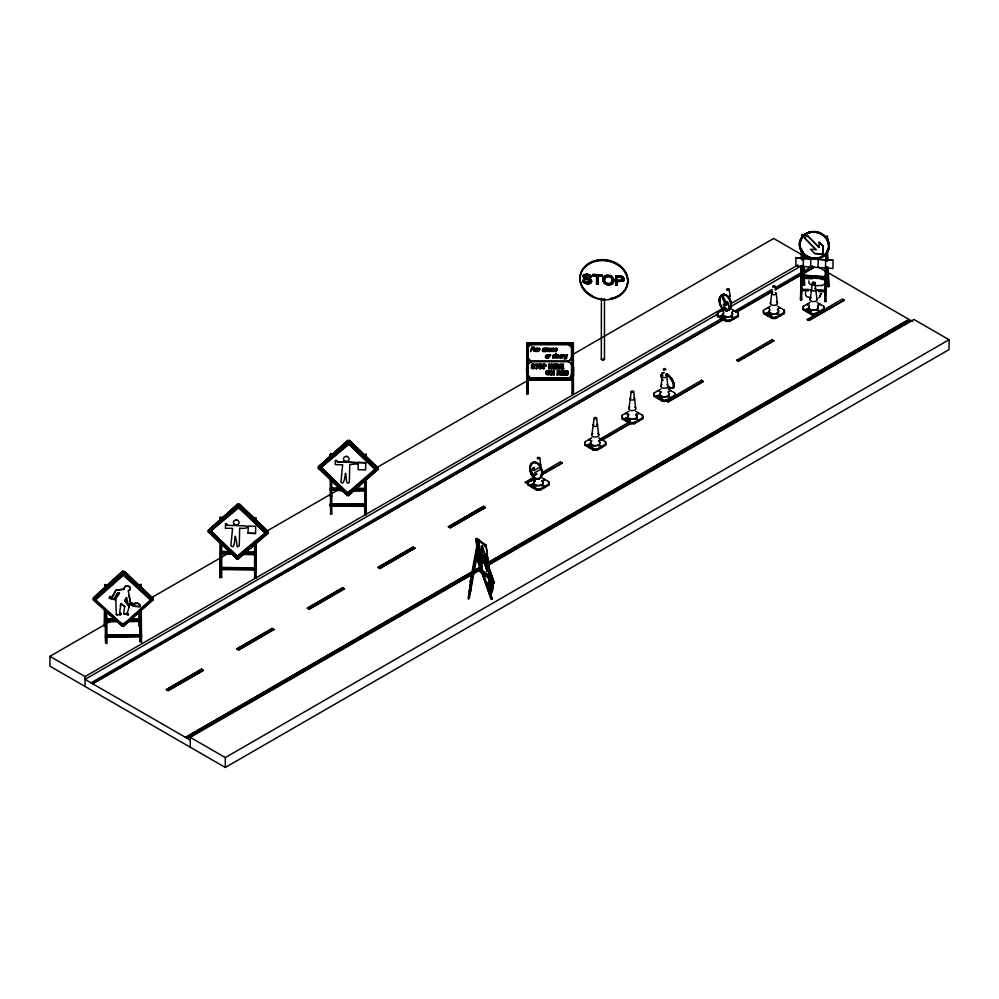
<?xml version="1.0" encoding="UTF-8"?>
<svg xmlns="http://www.w3.org/2000/svg" width="999" height="999" viewBox="0 0 999 999"><rect width="100%" height="100%" fill="white"/><g stroke="black" fill="none" stroke-linecap="round" stroke-linejoin="round"><path stroke-width="1.5" d="M256.181 569.13L256.156 569.929L220.18 569.63L220.217 567.569L256.194 567.869L221.716 567.582M256.156 569.929L256.194 567.869M330.244 506.081L330.269 505.282L366.246 505.581L366.221 506.393L330.244 506.081L330.282 504.02L364.76 504.308M366.221 506.393L366.258 504.32L330.282 504.02M140.072 588.461L140.946 584.415L140.397 588.136M140.397 585.951L140.534 588.461L140.047 586.288M492.594 581.718C487.912 555.382 488.236 604.57 489.285 573.251M492.157 583.154L491.558 580.819L492.557 585.526M491.695 591.058C491.321 592.857 493.494 583.616 492.744 582.704M110.027 596.44L112.375 597.365L110.027 596.44L109.303 598.014L115.809 599.85L116.309 614.597L120.754 614.585C122.09 612.712 117.52 612.337 120.979 613.636M535.089 350.799L534.84 349.712M534.19 349.413C532.966 354.096 538.898 349.613 536.326 348.289M539.06 368.144L538.573 365.746L539.822 364.086M544.393 349.862L543.231 350.674L544.268 349.101M543.693 351.561L544.542 351.598L545.392 348.289L544.542 348.314M547.29 355.644L546.503 357.342L546.603 355.844M546.066 358.079C543.194 354.071 549.15 362.462 547.839 354.807M546.553 371.253C544.043 377.36 553.246 374.962 548.688 370.641M255.519 521.291L255.657 519.118L255.532 520.966M104.208 626.523L104.483 609.427M104.845 587.687L104.895 584.577L106.481 585.139L105.007 586.563L106.543 586.201M104.957 616.233L105.02 609.415M105.382 587.674L105.432 584.565M138.786 626.048L139.023 612.062M140.359 620.154L140.547 609.278M140.896 587.524L140.946 584.415M140.434 621.341L140.609 610.464M539.66 367.532C537.949 364.31 542.819 364.423 541.146 367.532M547.177 373.938L547.764 371.416M104.67 621.84L104.695 620.367M796.003 257.867L795.803 266.034L832.866 268.469L833.066 260.302L795.978 257.954L833.066 260.302M803.233 266.433L803.408 258.354M825.649 259.815L825.474 267.894M534.39 367.157L533.941 366.246M551.56 350.986L551.535 350.199M552.297 350.674L553.983 350.212L554.083 348.614M555.307 350.337C557.617 351.398 555.307 346.915 555.581 350.874M800.499 299.925L801.785 299.513L800.499 299.925L801.235 265.971M801.36 259.79L801.598 248.988M801.835 238.187L802.022 234.603L803.171 234.678L801.897 235.09M800.624 299.438L800.699 296.341M800.798 291.72L801.36 265.472M801.523 257.754L801.697 250.037M801.96 237.687L802.022 234.603M801.648 300L802.509 265.547M802.509 259.865L802.809 251.661M808.316 290.946L802.247 290.547L802.272 289.51L808.466 289.41M824.799 301.523L826.086 301.111L824.799 301.523L825.536 267.57M825.698 259.852L825.836 253.671M824.937 301.036L825.661 267.07M825.798 260.901L825.936 254.72M825.961 301.598L826.822 267.145M826.947 260.976L827.047 250.662M827.384 240.909L827.484 236.276L826.198 236.688L827.484 236.276M801.011 276.099L826.735 278.284L826.885 276.748L801.036 275.05L826.76 277.235M826.735 278.284L826.885 276.748M342.732 490.771L330.507 489.985M339.71 488.036L330.519 487.899L330.494 489.123L341.208 489.273M482.904 563.086C485.202 558.466 482.942 565.671 482.592 561.663L481.431 545.953L482.33 546.278L485.814 556.643L485.976 553.858L487.137 554.258L486.413 557.742M483.354 562.999L481.98 554.482L482.08 545.916M248.064 533.229L248.239 526.036L255.707 526.298L255.519 533.491L248.064 533.229L255.532 533.454M358.304 462.487L358.129 469.68L365.584 469.942L365.771 462.749L358.304 462.487L365.771 462.749M549.875 373.102L549.85 372.415M490.297 582.654C490.659 581.493 490.159 575.274 490.671 577.235M490.771 576.535L491.033 578.346M532.792 367.869C534.777 367.357 531.056 366.958 531.543 364.86M549.625 348.464C548.851 351.273 549.425 353.584 550.936 350.012M556.393 355.794L556.243 357.804L557.792 357.892M818.993 247.327L807.392 235.564L818.968 247.44L819.155 242.22L823.251 246.366L822.976 254.146L814.547 253.509L810.476 249.25L816.096 249.675L804.495 237.899L816.071 249.775M822.976 254.146L823.251 246.366M805.544 292.232L805.569 294.992L806.805 296.715L811.3 297.69M526.898 345.08L527.035 344.393M548.751 373.988C548.114 375.524 550.062 370.279 547.514 371.541M567.332 372.028L567.482 373.151M528.221 347.664L528.209 347.927A3.472 3.259 0 0 1 531.68 344.605L568.081 344.605L571.266 346.628M572.677 378.309L572.864 377.56M542.045 367.682L542.07 365.147M557.18 375.162L557.954 375.187L557.954 373.376L560.314 375.187C558.678 373.726 561.813 369.28 557.18 370.629L557.18 375.187M558.99 365.622L557.629 364.922L557.629 366.034L558.941 365.159M208.242 531.918L208.267 531.218L237.088 558.903L208.242 531.918L209.977 529.795M208.279 530.444L237.849 503.883L208.279 530.444L238.212 504.57L239.473 505.744L209.94 531.618L208.666 530.444L238.212 504.57M257.492 524.612L237.799 505.369M236.688 559.228L236.726 558.541M239.086 504.945L267.557 532.255L239.086 504.945L239.51 503.933L267.982 531.243L267.557 532.255M237.088 558.903L238.436 557.117M237.999 558.928L267.994 532.754L267.957 533.441L237.999 558.928L267.595 532.754L266.346 531.243M238.374 559.278L236.751 557.067L238.012 558.591M260.789 527.772L266.271 532.679M267.595 532.754L267.957 533.441M318.306 468.369L318.331 467.682L347.153 495.354L318.306 468.369L320.042 466.246M348.276 441.021L318.344 466.895L347.914 440.334L349.538 442.195L320.005 468.069L318.731 466.908L348.276 441.021L349.538 442.195M377.634 468.369L376.323 469.468L347.864 441.82L349.575 440.384L378.047 467.694L377.622 468.706L349.163 441.058L377.622 468.706M318.344 466.895L347.914 440.334M346.765 495.691L346.79 495.005M348.064 495.379L378.059 469.205L348.439 495.729L346.815 493.518M347.153 495.354L348.501 493.568M349.151 441.396L349.575 440.384M348.439 495.729L348.464 495.042M376.411 467.694L378.022 469.892M539.485 348.326L539.735 349.425L539.36 348.264M548.289 349.113L547.976 348.301M554.52 350.661L555.107 348.913M557.055 350.374C558.828 347.277 553.933 348.888 555.494 348.514M564.56 357.53L565.034 355.344L566.645 354.945M220.13 521.54L220.13 516.883L221.691 517.47L221.691 518.543L220.667 518.543L221.104 519.205L220.13 518.868M255.544 519.118L255.157 519.767L255.657 519.118L254.62 519.118L254.62 518.194L255.657 518.194M330.731 453.933L331.755 453.933L331.755 454.995L330.731 454.995L331.168 455.669M330.194 455.332L330.844 454.995M486.201 546.416L489.885 575.224C491.558 579.42 482.155 572.927 482.155 569.967L478.521 540.084L486.276 546.003M488.661 575.911L488.461 576.673L481.218 571.753L480.756 570.392L480.444 572.24L488.336 578.159L489.535 577.946L480.981 571.715L480.806 570.342L482.18 570.142M220.18 569.63L220.192 568.818L256.194 569.293M559.265 371.703L557.954 371.466L557.954 372.54L558.853 372.515M112.375 597.365L115.909 590.109L124.201 589.035M140.297 606.63L133.916 606.156C118.956 599.462 127.248 602.534 133.928 606.418L140.297 606.63L140.335 605.419L137.8 603.109L134.94 603.321L134.028 604.358L130.557 602.809L128.334 590.933L129.957 589.51L128.334 590.933M490.646 582.579L489.947 581.393L490.334 585.027L489.997 580.906M490.709 581.231L491.008 581.868L490.646 577.946L490.659 581.942L490.521 579.37L490.996 581.43L490.197 579.782L490.059 581.83L490.359 580.831M561.351 357.929L561.8 356.193M557.879 357.867L557.954 357.018L556.768 356.818L558.541 356.755L558.104 354.707L558.616 356.456M557.629 366.908L559.053 368.681C559.977 369.955 559.29 363.062 559.79 365.209M567.494 372.952L567.032 374.076M565.209 356.581C566.845 358.229 565.809 353.509 565.272 356.968M492.844 583.591L491.958 580.044L492.769 584.403L490.846 584.79L490.709 586.238L492.295 589.298L490.709 586.238M488.798 582.292L489.71 572.964M491.72 584.677L492.744 582.792M533.341 365.946L532.342 365.322M613.648 281.206L613.686 279.57M554.183 349.375L552.947 348.264L551.535 350.224M604.407 280.145L605.594 276.948L609.402 276.373A3.596 2.922 9.1 0 1 611.725 278.159C613.898 281.78 609.452 285.726 606.093 283.304A3.846 3.134 9.1 0 1 604.682 281.668L604.457 279.882M210.527 530.419L210.427 531.443L210.901 529.932L238.149 507.117M210.589 531.805L236.376 556.48L238.574 556.693M211.338 530.644L211.451 531.618L211.476 530.494L238.773 507.779L265.122 532.879L239.36 508.079M225.449 528.184L225.499 523.863M225.524 528.271L232.58 528.346L230.881 545.566C236.988 552.747 233.142 520.367 237.25 546.653M225.737 523.801L226.948 524.138M237.5 546.803L239.248 545.891L239.685 528.096C240.647 528.783 250.349 528.546 246.591 525.973L227.173 525.287M238.786 507.092L265.759 532.242M237.25 556.081L265.122 532.917M265.072 532.629L264.997 533.354M265.821 533.516L265.971 532.942M265.846 532.43L265.959 533.004M265.896 533.391L265.921 532.554M320.492 467.894L320.966 466.396L348.426 443.519M320.454 467.632L347.615 493.419L375.512 470.442L375.911 468.881M320.966 466.458L320.442 467.495M348.726 444.243L321.541 467.008L348.838 444.23L375.162 469.567M357.555 463.823L349.75 464.585L349.313 482.38C345.167 486.65 346.728 473.414 345.404 473.276C345.329 474.7 343.931 486.763 340.946 481.98L342.645 464.797L335.514 464.635M357.654 463.598L356.668 462.437L337.237 461.788L337.013 460.589L335.801 460.252M337.237 461.788L357.38 462.762M348.851 443.544L349.875 443.893M349.425 444.543L375.162 469.23M347.128 492.432L348.239 492.407L375.087 468.993M348.813 493.019L375.512 470.442M375.786 470.204L375.562 468.319L350.037 443.968M553.521 349.488L552.422 349.575L553.246 348.963M560.551 357.28C562.887 354.645 558.354 356.743 560.701 357.205M820.654 293.631L820.316 296.441L818.793 297.889M150.799 600.187L150.812 598.014L123.252 573.713L95.305 598.026L95.305 601.023L122.865 625.324L150.824 601.011L150.837 598.851L123.252 574.487L95.33 598.851L95.305 601.023M612.075 281.268L611.675 278.421A3.596 2.922 9.1 0 0 609.353 276.648L606.156 276.86L604.482 279.183M549 373.127L548.776 373.963M484.016 552.16L485.364 556.718L486.288 556.505L486.426 553.771M535.951 349.6L535.164 349.25L534.827 350.761M119.593 612.949L120.916 603.658L124.688 606.593L120.916 603.658M491.058 599.325L476.685 557.829L475.412 558.104L476.61 558.541M481.293 570.978L477.01 539.16L481.393 571.053L476.585 558.016L477.584 559.652L478.771 559.415L478.346 557.917L476.523 558.728M489.81 579.707L490.634 584.939L490.247 582.192M490.247 580.282L490.159 579.632M490.521 583.154L490.434 580.257M490.596 582.879L491.633 582.03L490.946 582.804M491.071 582.529L492.495 587.15L490.534 583.503M491.296 584.64L492.232 584.552L491.271 580.494M490.821 578.521L491.258 579.495L490.659 579.258M491.371 578.421L490.796 576.535M490.909 586.338L491.808 586.101L491.72 587.037L490.846 584.79M491.196 587.137L491.383 584.69L491.708 587.025M490.209 583.016C489.897 584.365 492.569 583.266 490.921 584.078M491.758 589.41L492.445 587.799L491.745 587.412L491.633 588.498L491.808 586.101M492.107 583.616L491.995 580.731L492.682 582.742M491.645 588.498L491.97 586.6M492.02 585.864L492.32 582.779M489.011 582.829L488.274 582.817L491.258 591.895C493.981 591.258 493.231 583.453 492.057 581.955M488.998 572.127L493.743 583.603L488.074 567.182M538.985 349.5L538.399 351.586L539.772 349.263M538.536 366.084L538.723 365.197M624.3 278.846L624.2 279.683A3.409 2.772 9.1 0 1 623.339 281.069L617.12 281.556L623.388 280.794A3.409 2.772 9.1 0 0 624.25 279.408M553.583 356.268L553.558 357.242M534.39 367.495L534.103 368.306M124.688 606.331L123.626 613.723L128.184 614.835L127.198 612.949L128.396 614.198M528.246 364.535L528.209 365.01A3.472 3.259 0 0 1 531.68 361.7L568.081 361.7L571.053 363.324M552.772 356.581L552.959 358.042L554.969 358.067L556.281 353.484L555.144 354.97L553.621 355.045M543.431 348.451L542.42 350.574L543.444 351.573M548.289 349.076L548.126 348.439M568.269 373.314L568.269 372.34M535.951 349.575L535.489 350.674M557.305 349.413L557.305 348.938M487.112 571.416L487.662 568.568L487.112 571.416L483.753 561.45M491.608 591.258L491.033 595.754L489.86 595.991L490.447 587.537M490.434 591.508L490.821 588.511M491.483 590.921L490.322 595.541L491.046 587.412M490.322 595.541L491.083 589.547M492.057 586.425L493.019 578.945L491.995 588.261M472.265 577.872L470.067 593.831L469.093 592.469L471.241 576.198L472.452 576.423M469.692 592.582L470.267 588.236M470.404 586.475L470.966 582.142M470.067 593.831L470.629 589.485M471.004 586.588L471.565 582.255M477.584 559.652L477.147 558.316L478.346 557.917M477.759 558.029L478.184 559.477L477.135 558.366L480.244 567.057M491.371 591.196L491.945 591.083M559.727 355.507L559.64 358.029L561.351 358.079L561.65 356.693M596.615 418.181L598.751 435.527A3.671 2.123 0 0 1 596.191 437L594.33 437.013A3.521 2.035 0 0 1 591.808 435.552L594.105 418.194M633.678 391.758L635.814 409.091A3.671 2.123 0 0 1 633.254 410.577L631.393 410.577A3.521 2.035 0 0 1 628.87 409.128L631.168 391.758M666.745 376.298L667.944 386.65A3.671 2.123 0 0 1 665.384 388.136L663.523 388.136A3.521 2.035 0 0 1 660.988 386.688L662.287 376.323M776.198 293.456L777.397 303.808A3.671 2.123 0 0 1 774.837 305.282L772.964 305.294A3.521 2.035 0 0 1 770.441 303.833L771.74 293.481M803.808 266.034L804.495 285.052L803.346 284.977L802.859 270.492M812.175 278.821L804.595 278.321L804.682 276.698M814.909 282.754L817.045 300.1A3.671 2.123 0 0 1 814.485 301.573L812.624 301.586A3.521 2.035 0 0 1 810.102 300.125L812.399 282.767M827.447 278.197L827.347 279.82L821.278 279.42M826.772 266.92L827.647 286.576L828.808 286.651L828.121 267.632M568.156 371.878L568.106 373.938L568.081 371.678M531.693 472.939L535.064 475.087L531.593 472.977L532.355 468.618L534.378 467.52L533.928 470.404M727.197 301.923C726.423 310.914 726.698 295.417 728.608 305.02C731.443 316.983 717.906 299.775 725.474 305.419M591.658 281.069C591.72 287.013 579.133 282.205 584.065 280.207L586.488 282.405L589.897 281.88M583.079 276.348C583.279 280.319 591.408 277.909 589.847 282.143L585.626 282.43L584.065 280.207M589.885 277.023C592.882 278.709 586.788 272.814 584.677 275.824C584.028 279.483 590.546 277.447 591.495 280.632M592.857 274.475L601.823 274.962L592.857 274.475L592.819 275.849L596.59 275.774L592.819 275.849M598.089 284.041L596.54 284.228L598.089 284.041L598.089 275.849L601.823 276.049L601.823 274.962M598.039 284.315L598.089 275.849M598.039 276.124L601.823 276.049M624.263 279.121L622.414 276.311L615.659 275.699L622.377 276.586L624.175 278.446M615.621 285.252L617.157 285.065L615.621 285.252L615.659 275.699M622.714 279.071L621.453 277.185L617.157 276.873L621.415 277.46L622.627 278.521M622.752 278.796C621.94 282.817 611.076 280.544 622.602 279.508M553.483 356.631L554.208 357.28L554.845 355.944M549.912 349.063L550.774 349.313L550.986 348.314M821.465 293.793L819.63 295.891M533.966 350.212L534.715 348.676M482.929 558.965C481.031 543.194 485.851 572.302 482.842 555.007M485.764 557.642L485.177 558.753L487.749 567.457L486.288 561.938L484.977 561.838L486.963 568.793L487.662 568.568M484.977 561.838L485.839 562.025L487.4 567.519L488.424 566.158L487.524 565.546M571.49 358.329L571.553 357.654A3.472 3.259 0 0 1 568.081 360.889L531.456 360.901L529.395 360.102L528.271 358.291M583.204 275.674L583.94 278.296L590.097 280.956M470.154 582.092L477.16 543.993M471.565 578.084L477.16 547.602M468.106 597.976L475.412 558.104M471.89 579.707L477.772 547.702M468.456 599.35L476.073 557.729M469.33 598.164L476.685 557.829M528.246 364.573L528.596 363.511M548.264 349.263L547.614 351.586C547.639 350.162 546.828 347.028 545.904 351.586L545.179 351.548L546.128 348.264L547.789 348.239M568.244 373.426L567.969 374.238M552.759 357.767L552.734 356.793M557.267 349.725L555.931 351.598M477.197 540.322L480.531 568.706M488.623 576.535L490.084 576.086M590.097 281.78L590.222 281.094M613.511 281.843L613.686 280.931M546.178 372.127L546.203 373.763M471.241 576.198L472.14 577.909M469.093 592.469L470.379 592.357M532.342 365.347L533.391 365.022M119.343 621.965L121.99 624.288L123.401 624.4L150.474 600.024L123.389 575.324L95.679 599.837L122.552 624.5M151.286 599.3L152.61 598.463L123.938 571.84L122.64 572.976L142.482 591.408M556.505 349.85L556.555 349.175M120.754 614.585L120.966 613.374M565.834 357.979L564.897 358.304M590.709 442.345L590.684 443.756A4.62 2.66 0 0 0 593.993 445.666L596.428 445.654M599.8 443.718L599.812 442.307A4.62 2.66 0 0 0 598.613 441.096M627.772 415.921L627.747 417.332A4.62 2.66 0 0 0 631.056 419.243L633.503 419.23A4.82 2.785 0 0 0 636.863 417.295L636.875 415.884A4.62 2.66 0 0 0 635.676 414.672M660.876 386.151L661.013 385.614A3.671 2.123 0 0 1 661.95 384.677M659.889 393.481L659.877 394.892A4.62 2.66 0 0 0 663.186 396.803L665.621 396.79A4.82 2.785 0 0 0 668.98 394.855L669.005 393.444M732.367 314.922L732.392 313.524A4.62 2.66 0 0 0 731.93 312.862M770.329 303.296L770.466 302.759A3.671 2.123 0 0 1 770.828 302.26M809.989 299.588L810.114 299.051A3.671 2.123 0 0 1 810.476 298.551M549.85 354.757L550.724 354.72L550.486 355.607L548.189 358.092L549.138 354.757L549.837 355.032M563.836 354.87L562.924 354.757L561.975 358.092L563.486 355.844M321.316 467.27L347.04 492.42M569.205 360.776L571.49 358.291M570.978 376.586L571.553 374.75A3.472 3.259 0 0 1 568.081 377.972L531.231 378.009L529.395 377.197M548.376 354.907L547.739 357.167M548.926 373.601L548.901 372.127M561.613 356.868L561.625 354.807M547.427 349.712L547.177 349.038M551.585 350.025L551.698 351.298M528.284 347.265L528.409 346.828M489.86 573.663L489.185 573.876L489.96 573.801M810.826 258.841L810.651 266.92M818.231 259.328L818.069 267.407M129.957 589.772C132.38 585.864 123.239 583.678 124.201 589.298L115.921 590.372L112.425 596.041M552.772 356.606L553.221 355.494M545.104 349.35L545.367 348.401M561.176 356.456L560.626 357.28M536.875 348.426L536.613 349.35M814.547 253.509L823.001 254.046M536.188 350.811L536.051 351.536M562.125 355.045L561.9 355.869L562.187 354.807M532.067 348.776L533.566 348.776L533.316 349.662L531.818 349.638L530.531 351.586L531.83 346.99L534.228 347.015L533.99 347.877L532.33 347.852L533.99 347.877M563.698 355.669L564.248 354.757M532.067 348.801L532.33 347.852M537.637 348.289L538.386 348.439L537.637 348.264L536.688 351.586L538.848 349.063M544.93 349.912L545.004 349.662M547.652 357.48L547.564 358.104M566.758 354.782L567.482 354.82L566.57 358.017M546.078 365.946L544.043 367.008L544.043 368.681L543.206 368.681L543.206 364.086M556.156 356.431L556.206 357.742M127.198 613.211L129.283 606.48L126.586 602.897M491.308 580.257L492.27 582.679M128.184 614.835L128.384 613.935M478.658 540.734L482.43 570.579L489.81 575.761L486.188 546.328M488.449 575.986L490.084 575.661M564.572 356.256L564.922 355.532M542.145 367.432L541.645 364.535M120.929 603.92L120.292 605.382M613.561 281.581L612.612 283.516A4.67 3.796 9.1 0 1 611.026 284.59C608.041 285.789 603.621 284.515 603.071 280.981A7.742 6.294 9.1 0 1 603.284 277.734A5.145 4.183 9.1 0 1 605.232 275.712A4.983 4.058 9.1 0 1 607.192 275.162L609.815 275.374A5.22 4.246 9.1 0 1 611.75 276.273L613.523 279.196M604.482 298.751L604.482 359.49L602.734 360.439L601.311 359.328L601.41 298.314M601.311 359.328L601.898 358.629M545.267 365.309L545.217 365.971L545.179 365.159M335.214 460.676L335.389 464.373M566.508 358.166C567.22 359.128 562.2 359.378 564.822 358.316M545.616 356.144L546.066 355.319M552.709 356.918L552.959 356.031M150.412 600.224L150.337 598.713L150.337 599.487M547.589 374.313L547.127 372.003M541.308 367.182L541.308 365.597M124.163 588.261C124.663 585.014 129.458 585.901 130.045 587.487M321.541 466.945L321.303 467.732M546.328 371.653L546.678 371.091M553.708 355.981L554.445 355.457L554.807 356.181M129.283 606.48L128.883 607.429M543.294 349.837L543.743 349.151M568.056 374.063L567.17 375.037M534.265 368.069L533.953 368.456M115.809 599.85L109.316 598.276L110.027 596.703M556.98 356.081L558.066 355.994L557.217 355.669M542.682 349.438L543.119 348.738M544.255 350.249L544.03 350.587M541.97 367.819L541.62 368.306M134.565 604.37L134.94 603.321M528.496 346.628L528.983 345.866M484.99 557.867L484.415 554.932L484.54 557.942L485.352 557.18M485.177 558.753L486.875 557.667M554.907 349.275L554.582 350.187M559.927 372.714L559.477 373.189M613.336 282.18L612.649 283.241A4.67 3.796 9.1 0 1 611.063 284.315A5.619 4.57 9.1 0 1 609.04 284.752L606.118 284.265L603.558 282.13M611.912 281.73L609.852 283.529L606.143 283.029A3.846 3.134 9.1 0 1 604.732 281.393L604.52 280.682M556.393 355.831L556.955 355.107M124.825 600.624L126.586 597.577L127.56 601.66L124.838 600.886L127.56 601.66M124.838 600.886L126.586 597.577M114.848 597.802L117.532 593.181L119.143 592.919L119.48 593.668L115.896 598.364L114.848 597.802L115.896 598.364M114.848 598.064L117.532 593.181M591.533 281.78C589.66 284.94 583.141 284.078 582.654 280.232M583.166 275.949L584.165 274.563L587.062 274.013L590.134 274.912L591.121 276.498M546.453 371.453L547.015 370.791M531.618 364.722L532.355 364.086M527.147 378.471L527.185 344.118M553.221 355.532L553.995 354.795M528.721 363.324L531.443 361.738M572.614 378.409L571.715 379.158M534.153 368.256L533.291 368.706M565.571 355.719L565.397 357.043M570.841 376.76L570.379 377.222M321.403 467.157L321.391 467.844M545.104 365.085L544.043 364.947L544.043 366.221L545.217 365.934M604.395 299.013L602.335 299.625L601.311 298.576M533.541 365.11L534.465 364.697L533.503 364.086M265.597 533.853L238.749 556.568M529.145 345.704L531.443 344.667M546.216 355.194L547.627 354.87M567.082 374.013L567.494 372.689M584.64 276.099L588.236 275.537L589.847 277.297M114.173 582.167L124.313 572.627L122.652 571.141L93.307 597.739L93.719 598.763L123.052 571.828L93.719 598.763M93.344 598.426L122.652 571.141M104.008 591.371L111.913 584.215M153.034 599.987L151.349 597.814L153.034 599.987L123.264 626.186L146.99 604.407M150.387 601.336L152.647 599.3M123.264 626.186L152.66 599.637M123.102 624.525L126.374 621.965M131.031 617.819L135.677 613.673M141.496 608.478L144.98 605.369M532.18 367.694L531.093 367.907L532.754 368.756M123.963 572.19L124.313 571.166L153.022 598.463L123.938 571.84M242.432 552.447L250.399 545.491M253.808 542.507L256.094 540.521M346.803 493.868L350.224 490.884M353.634 487.912L357.055 484.927M348.077 495.042L377.659 469.205M101.399 606.381L122.353 626.186L93.319 599.887L94.98 597.727M122.34 625.849L123.626 624.363M823.825 284.278L822.377 285.514L816.358 285.602L810.289 284.428L808.865 282.854L808.84 280.944M583.528 275.337L587.025 274.275L590.721 275.786M237.787 505.706L239.098 504.607M347.852 442.157L349.163 441.058M266.258 533.016L267.57 531.918M553.658 351.074L552.41 350.774M804.47 238.012L807.392 235.564M123.401 624.4L123.364 623.563M559.103 372.477L559.04 371.491M557.03 355.045L557.729 354.72M560.152 355.057L561.563 354.957M570.204 377.335L568.081 378.034L531.68 378.034M549.775 348.376L551.161 348.451M549.338 371.166L547.34 370.617M532.055 364.273L533.691 364.173M566.933 374.15L565.884 374.225M488.648 565.047L913.973 319.48L949.05 339.735L949.05 349.613L225.324 767.457L49.95 666.196L49.95 656.318L103.958 625.137M106.656 623.576L110.714 621.241M151.211 597.852L226.835 554.195M267.332 530.806L337.55 490.272M376.698 467.669L530.631 378.796M572.489 354.633L773.676 238.486L808.74 258.729M49.95 656.318L85.027 676.573L723.688 307.842M730.431 303.946L797.939 264.972M731.368 309.066L737.961 312.874A1.873 1.086 0 0 1 738.348 313.424L738.348 316.084A1.274 0.737 0 0 1 737.986 316.608L730.069 321.178A1.873 1.086 0 0 1 729.108 321.403L726.56 321.403A1.274 0.737 0 0 1 725.661 321.191L717.744 316.621A1.873 1.086 0 0 1 717.357 316.059L717.357 313.411A1.274 0.737 0 0 1 717.719 312.887L724.325 309.078M718.281 313.761L85.027 679.357L190.26 740.109M730.431 306.743L800.649 266.209M720.229 316.358L721.802 315.397L725.611 317.857L724.038 318.768L720.229 316.308L724.038 318.556L725.611 317.657L724 318.494L720.341 316.383M720.229 316.571L721.802 315.397M732.13 311.688L734.015 310.602M722.09 318.244L90.996 682.804L92.745 683.616L723.838 319.255M734.253 311.426L772.09 289.373M774.787 288.012L812.624 265.971M736.001 312.237L772.489 291.171M775.187 289.61L814.385 266.983M723.838 319.455L92.745 683.616M736.001 312.437L772.489 291.371M775.187 289.81L814.385 267.183M717.357 314.872A1.873 1.086 0 0 0 717.744 315.422L725.661 319.992A1.274 0.737 0 0 0 726.56 320.217L729.108 320.217A1.873 1.086 0 0 0 730.069 319.98L737.986 315.409A1.274 0.737 0 0 0 738.348 314.897M770.391 306.156L763.798 309.965A1.274 0.737 0 0 0 763.423 310.477L763.423 313.137A1.873 1.086 0 0 0 763.823 313.686L771.74 318.256A1.274 0.737 0 0 0 772.627 318.469L775.174 318.469A1.873 1.086 0 0 0 776.136 318.244L784.053 313.674A1.274 0.737 0 0 0 784.427 313.162L784.427 310.502A1.873 1.086 0 0 0 784.028 309.952L777.434 306.144M766.308 313.636C767.494 310.901 774.387 314.922 770.104 315.834L766.42 313.374L770.104 315.834M777.259 309.303L780.082 307.667M770.079 315.484L771.503 314.747M771.678 314.673L770.104 315.634L766.308 313.386L767.869 312.475L771.678 314.935M763.423 311.95A1.873 1.086 0 0 0 763.823 312.5L771.74 317.07A1.274 0.737 0 0 0 772.627 317.282L775.174 317.282A1.873 1.086 0 0 0 776.136 317.058L784.053 312.487A1.274 0.737 0 0 0 784.427 311.975M824.075 308.266A1.274 0.737 0 0 1 823.7 308.778L815.783 313.349L815.783 314.535A1.873 1.086 0 0 1 814.834 314.76L812.287 314.76A1.274 0.737 0 0 1 811.388 314.548L803.471 309.977A1.873 1.086 0 0 1 803.071 309.428L803.071 306.768A1.274 0.737 0 0 1 803.446 306.256L810.052 302.447M667.981 388.986L674.575 392.794A1.873 1.086 0 0 1 674.974 393.344L674.974 396.004A1.274 0.737 0 0 1 674.6 396.528L666.683 401.099A1.873 1.086 0 0 1 665.721 401.323L663.174 401.323A1.274 0.737 0 0 1 662.287 401.111L654.37 396.541A1.873 1.086 0 0 1 653.97 395.991L653.97 393.331A1.274 0.737 0 0 1 654.345 392.807L660.938 388.998M635.851 411.426L642.444 415.234A1.873 1.086 0 0 1 642.844 415.784L642.844 418.444A1.274 0.737 0 0 1 642.469 418.968L634.552 423.539A1.873 1.086 0 0 1 633.603 423.763L631.056 423.763A1.274 0.737 0 0 1 630.157 423.551L622.24 418.981A1.873 1.086 0 0 1 621.84 418.431L621.84 415.771A1.274 0.737 0 0 1 622.215 415.247L628.821 411.438M805.956 309.927L807.529 309.028L811.325 311.226L807.529 308.766L805.956 309.927L809.764 312.125L811.325 311.226M662.225 397.777L658.416 395.317L656.855 396.278L660.651 398.688L662.225 397.777L658.391 395.479L656.967 396.216M817.856 305.045L819.729 303.958L819.729 305.145M667.807 392.145L670.629 390.522M591.745 437.862L585.152 441.683A1.274 0.737 0 0 0 584.777 442.195L584.777 444.855A1.873 1.086 0 0 0 585.177 445.404L593.094 449.975A1.274 0.737 0 0 0 593.993 450.187L596.528 450.187A1.873 1.086 0 0 0 597.489 449.962L605.406 445.392A1.274 0.737 0 0 0 605.781 444.88L605.781 442.22A1.873 1.086 0 0 0 605.382 441.67L598.788 437.862M624.725 418.718L626.286 417.769L630.094 419.967L628.533 420.916L624.725 418.668M809.764 312.125L811.325 310.964M624.725 418.931L626.286 418.019L630.094 420.217L628.533 421.128L624.837 418.668M658.416 395.579L656.855 396.228L660.651 398.426L662.05 397.59M660.651 398.476L662.225 397.515M587.662 445.154L589.223 444.193L593.031 446.653L591.47 447.552L587.662 445.354L591.47 447.352L593.031 446.391L589.198 444.268L593.031 446.653M587.662 445.354L589.223 444.455M653.97 394.792A1.873 1.086 0 0 0 654.37 395.354L662.287 399.925A1.274 0.737 0 0 0 663.174 400.137L665.721 400.137A1.873 1.086 0 0 0 666.683 399.9L674.6 395.329A1.274 0.737 0 0 0 674.974 394.817M166.408 689.485L201.661 669.13L203.421 670.341L168.169 690.696L166.408 689.685L168.169 690.496L203.421 670.341M236.913 648.776L272.165 628.433L273.913 629.445L238.674 649.999L236.913 648.776L238.674 649.787L273.913 629.445M307.417 608.079L342.669 587.724L344.418 588.736L309.166 609.29L307.417 608.079L309.166 609.09L344.418 588.736M377.922 567.37L413.174 547.015L414.922 548.239L379.67 568.581L377.922 567.569L413.174 547.227L414.922 548.239M448.426 526.673L483.678 506.318L485.427 507.529L450.174 527.884L448.426 526.673L450.174 527.684L485.427 507.529M534.815 478.608L526.972 483.341L525.224 482.33L534.365 476.848M542.195 472.527L560.476 461.763L562.225 462.987L541.333 475.049M599.637 439.36L629.67 421.815M701.485 380.357L666.233 400.911L667.981 401.923L703.234 381.581L701.485 380.357L703.234 381.581M736.738 360.214L771.977 339.66L773.738 340.871L738.486 361.226L736.738 360.214L738.486 361.026L773.738 340.671M807.229 319.505L842.482 298.951L844.242 300.162L808.99 320.517L807.229 319.505L808.99 320.317L844.242 300.162M166.408 689.685L201.661 669.13M236.913 648.988L272.165 628.633L273.913 629.645M307.417 608.279L342.669 587.924L344.418 588.935M448.426 526.873L483.678 506.318M534.927 477.759L528.321 481.568A1.274 0.737 0 0 0 527.959 482.092L527.959 484.752A1.873 1.086 0 0 0 528.346 485.302L536.263 489.872A1.274 0.737 0 0 0 537.162 490.084L539.71 490.084A1.873 1.086 0 0 0 540.671 489.86L548.588 485.289A1.274 0.737 0 0 0 548.951 484.765L548.951 482.105A1.873 1.086 0 0 0 548.563 481.555L541.97 477.747M591.87 444.905L589.123 446.491L589.123 447.689M541.333 474.837L562.225 462.987M601.398 440.172L631.43 422.827M703.234 381.368L667.981 401.923M414.922 548.026L379.67 568.581M530.894 481.081L533.503 479.57M601.398 440.372L631.43 423.039M592.857 446.466L591.47 447.552M621.84 417.245A1.873 1.086 0 0 0 622.24 417.794L630.157 422.365A1.274 0.737 0 0 0 631.056 422.577L633.603 422.577A1.873 1.086 0 0 0 634.552 422.352L642.469 417.782A1.274 0.737 0 0 0 642.844 417.257M534.64 487.45L530.831 485.039L532.405 484.078L536.213 486.338L534.64 487.45L530.831 484.99L534.64 487.187L536.213 486.276L532.38 484.24L530.831 485.252M535.114 481.019A4.82 2.785 0 0 0 533.878 482.242L533.866 483.653A4.62 2.66 0 0 0 537.175 485.564L539.61 485.551A4.82 2.785 0 0 0 542.969 483.616L542.994 482.205A4.62 2.66 0 0 0 541.783 480.981L544.617 479.283L544.617 480.469M584.777 443.668A1.873 1.086 0 0 0 585.177 444.218L593.094 448.788A1.274 0.737 0 0 0 593.993 449.001L596.528 449.001A1.873 1.086 0 0 0 597.489 448.776L605.406 444.205A1.274 0.737 0 0 0 605.781 443.681M527.959 483.553A1.873 1.086 0 0 0 528.346 484.115L536.263 488.686A1.274 0.737 0 0 0 537.162 488.898L539.71 488.898A1.873 1.086 0 0 0 540.671 488.661L548.588 484.09A1.274 0.737 0 0 0 548.951 483.578M480.157 567.32L185.552 737.399L480.157 567.107M488.261 562.425L908.541 319.78L910.301 321.004L488.661 564.423M488.261 562.637L908.541 319.78M185.552 737.2L187.312 738.211L480.556 568.906M488.661 564.223L910.301 321.004M480.556 569.105L187.312 738.211M190.26 747.202L190.26 737.324L480.556 569.717M190.26 737.324L225.324 757.567L949.05 339.735M543.831 350.774L543.331 349.712M725.574 305.382L721.778 296.553L723.076 295.854L726.872 304.683M534.278 467.557L532.355 468.618M533.828 470.442L539.66 467.32L540.559 469.48L534.727 472.602L537.075 474.001L534.952 475.124M558.703 365.971L558.866 365.097M551.51 350.649L553.159 351.423M730.419 316.446L731.368 315.984M597.852 445.242L598.788 444.78M543.668 348.326L544.755 348.451M552.784 348.326L553.696 348.276M122.815 574.587L122.815 573.776M540.759 367.807L540.409 367.907M117.545 593.456L119.143 592.919M120.742 614.323L119.843 614.872M539.597 364.21L540.934 364.098M535.014 348.439L536.263 348.451M555.694 351.673L554.52 350.836M568.98 360.801L568.081 360.939M491.608 578.546L492.432 579.07L492.045 582.055L492.882 582.405M492.257 598.838L482.33 572.864M540.746 368.768L540.322 368.756M489.86 573.139L492.782 581.98M490.834 578.271L490.459 579.77M490.684 581.206L490.022 580.519L491.296 584.103M491.183 581.343L491.92 581.331M488.224 582.454L488.948 582.042L488.411 582.804M491.958 581.593L489.06 571.416M488.236 582.629L489.06 583.091M492.02 581.83L492.882 582.467L492.17 582.817M492.132 582.342L492.844 582.217L492.17 582.704M491.096 583.816L491.758 583.903M491.995 591.932L491.271 591.945M485.077 544.755L477.122 538.436L475.936 538.648L476.161 540.434L477.172 538.848L484.478 544.855M481.218 571.753L482.654 571.503L480.107 571.191L475.824 539.373L477.122 539.235M475.824 539.373L476.86 539.572L477.884 547.14M483.828 544.555L485.014 544.343M480.107 571.191L481.393 571.053M480.444 572.24L481.63 572.027L489.535 577.946M488.923 572.589L489.635 577.197L487.999 577.11L488.936 577.235M480.981 571.715L489.473 577.534M477.035 540.459L478.633 540.072M478.446 540.297L477.01 540.659L478.434 540.534M477.01 541.071L478.721 540.721L486.138 546.066M477.023 541.233L478.446 540.983M477.035 541.408L478.471 541.158M484.44 545.242L485.914 545.029M484.527 545.342L486.014 545.179M484.627 545.529L486.101 545.392M481.431 545.953L482.33 546.278M484.527 545.891L486.151 545.529M484.565 545.941L486.201 545.679M481.868 546.353L482.567 546.915M482.117 547.002L482.779 547.739M483.004 549.475L482.942 548.638M485.976 553.858L486.725 553.671M486.276 553.746L487.137 554.258M482.342 555.382L482.979 555.194M481.73 555.931L482.792 555.919M487.35 554.944L486.675 554.333M485.364 556.718L486.288 556.505M485.964 559.702L487.974 565.459M485.327 563.324L487.412 568.706M487.4 567.519L488.211 567.37M482.155 569.967L480.731 570.217L481.019 570.891M480.781 570.566L482.217 570.317M480.819 570.729L482.242 570.479M480.856 570.904L482.33 570.816M486.525 569.992L487.574 571.341M480.944 571.203L482.567 570.841M480.994 571.341L482.417 571.091M488.474 575.636L490.059 575.337L488.474 575.849M488.661 576.211L490.097 575.811M488.461 576.673L490.059 576.286M566.695 375.174L567.444 374.837L566.633 375.149M134.952 603.596L137.8 603.371L140.335 605.419M729.008 316.87L726.573 316.883A4.62 2.66 0 0 1 723.264 314.972L723.276 313.561A4.82 2.785 0 0 1 723.763 312.899M123.277 574.55L122.602 573.838M140.409 584.427L139.448 585.651L141.009 585.614L141.096 589.373M582.604 280.507L584.015 280.469M106.943 635.227L139.922 634.715M105.494 636.825L141.458 636.263M105.619 586.226L105.644 586.55M106.194 619.13L115.372 619.043M130.669 618.905L139.848 618.818M106.181 619.467L113.836 619.392M130.669 619.243L133.729 619.218M130.682 619.855L133.741 619.817M106.219 620.342L116.933 620.254M129.171 620.129L139.885 620.029L139.86 621.515L127.622 621.628M106.181 621.216L116.895 621.116M129.133 621.003L139.848 620.903M106.194 621.828L116.908 621.728M803.071 308.241A1.873 1.086 0 0 0 803.471 308.791L811.388 313.361A1.274 0.737 0 0 0 812.287 313.574L814.834 313.574A1.873 1.086 0 0 0 815.783 313.349M528.246 343.094L527.372 343.094L526.873 394.018L526.873 342.944L573.376 342.944L573.376 394.018L572.877 343.094L572.002 343.094M526.873 343.356L573.376 343.356M526.873 343.556L573.376 343.556M526.873 343.831L573.376 343.831M528.434 344.23L570.267 344.23M526.873 344.38L573.376 344.38M546.128 348.289L546.79 348.539M537.986 364.123L535.027 364.086L535.027 364.985L536.113 364.985L536.113 368.681L536.9 368.681L536.9 364.947L537.986 364.985L537.986 364.086M543.206 364.123C545.292 362.275 546.665 367.07 546.078 365.184M549.462 364.123L548.663 364.086L548.663 368.681L549.462 368.681L549.462 366.733L551.061 366.758M551.86 364.123L551.061 364.086L551.061 365.871L549.462 365.871L549.462 364.086M555.581 364.123L553.071 364.086L553.071 368.681L555.756 368.681L555.756 367.707L553.858 367.744L553.858 366.733L555.456 366.758L555.456 365.909L553.858 365.946L553.858 364.947L555.581 364.947L555.581 364.086M556.855 364.123L559.49 364.523M560.963 364.123L563.473 364.086L563.473 364.985L561.75 364.985L561.75 365.946L563.349 365.946L563.349 366.758M557.629 364.947L558.728 364.96M561.75 366.758L563.349 366.733M572.589 367.707L573.776 367.707L573.376 376.211M572.589 368.194L573.376 368.194M536.113 368.643L536.9 368.643M543.206 368.643L544.043 368.643M548.663 368.643L549.462 368.643M551.061 366.733L551.061 368.681L551.86 368.643L551.86 364.086M553.071 368.643L555.756 368.643M556.855 364.086L556.855 368.681L557.629 368.643L557.629 366.87M559.053 368.681L559.989 368.643M560.963 364.086L560.963 368.681L563.648 368.643L563.648 367.707L561.75 367.744L561.75 366.733M551.061 368.681L551.86 368.681M556.855 368.681L557.629 368.681M560.963 368.681L563.648 368.681M567.132 371.753L565.884 371.503L565.884 374.263M562.075 374.225L563.985 374.25M572.589 374.862L573.776 374.862M551.548 375.162L550.774 375.187L550.774 370.604L551.623 370.604L553.409 373.676L553.409 370.604L554.195 370.604L554.195 375.187L553.334 375.187L551.548 372.103L551.548 375.187M561.301 375.162L563.985 375.187L563.985 374.225M565.059 375.162L566.508 375.162M572.589 375.349L573.376 375.349M526.873 376.211L526.461 367.707M526.873 378.421L573.376 378.284M526.873 379.245L573.376 379.245M526.873 379.558L573.376 379.52M526.873 379.982L573.376 379.982M526.873 393.606L528.246 393.606M572.002 393.606L573.376 393.606M527.372 393.743L528.246 393.743L528.246 342.944M572.877 393.743L572.002 393.743L572.002 342.944M330.194 454.52L331.755 454.52M330.194 454.67L331.755 454.67M364.697 455.244L366.258 455.244M366.258 455.894L365.609 455.569M330.731 495.866L331.755 495.866M330.194 496.466L331.755 496.466M330.194 513.623L331.755 513.623M330.731 513.961L331.755 513.961L331.755 479.82M364.697 514.198L366.258 514.198M365.721 514.522L364.697 514.522L364.697 480.394M220.13 518.069L221.691 518.069M220.13 518.219L221.691 518.219M254.62 518.781L256.194 518.781M254.62 560.127L255.657 560.127M254.62 560.726L256.194 560.726M220.13 577.172L221.691 577.172M220.667 577.497L221.691 577.497L221.691 543.369M254.62 577.747L256.194 577.747M255.657 578.071L254.62 578.071L254.62 543.943M330.244 505.594L366.221 505.894M220.18 569.143L256.156 569.442M355.007 488.274L365.721 488.424M336.651 488.336L339.71 488.374M356.543 488.623L365.721 488.761M336.626 488.936L339.685 488.986M353.446 489.46L365.684 489.647M332.043 490.01L342.757 490.172M353.459 490.334L359.59 490.422M353.446 490.934L365.684 491.121M221.99 551.473L229.645 551.585M246.478 551.835L255.657 551.972L255.619 553.196L244.917 553.034M221.99 551.81L228.109 551.898M252.597 552.26L255.657 552.31M252.572 552.872L255.644 552.922M221.953 552.684L229.608 552.797M247.989 553.946L255.619 554.67L243.381 554.482M221.953 554.158L232.667 554.32M365.597 455.894L364.697 454.645L366.258 454.046L366.258 458.703M548.064 370.542L548.688 370.666M552.372 351.611L551.66 351.236M128.971 595.429L130.544 602.547L134.553 604.108M123.626 613.723L128.172 614.572M123.277 575.312L123.252 573.713M540.596 364.036L541.321 364.26M802.534 276.199L810.139 276.698M817.744 277.198L826.86 277.797M804.557 277.572L827.309 279.071M803.471 284.091L804.62 284.166M817.569 290.01L825.162 290.509L815.933 290.397M802.272 289.51L811.375 290.097M819.068 291.159L825.137 291.558L818.943 291.646M526.898 377.56L528.633 379.183M540.234 368.781L539.31 368.406M346.353 456.406L347.078 456.518M345.492 461.376L346.228 461.488M236.288 519.955L237.013 520.067M235.427 524.925L236.164 525.037M532.542 367.844L531.768 367.295M556.58 348.139L557.242 348.713M122.652 624.525L122.652 625.312M567.794 371.216L565.059 370.629L565.059 375.187M540.771 364.985L540.034 364.985M550.511 349.563L550.948 350.212M571.79 343.581L572.09 343.668M532.679 365.784L533.341 365.971M123.576 574.537L123.689 573.776M527.947 379.108L528.396 379.17M553.646 357.292L553.508 356.518M566.933 371.603L567.432 372.327M554.92 351.573L554.532 350.886M539.91 367.744L539.797 365.097M553.821 348.339L554.058 350.012M535.776 349.126L535.851 350.062M533.304 366.958L533.391 367.707M818.193 266.983L912.624 321.503M817.082 302.435L823.676 306.243A1.873 1.086 0 0 1 824.075 306.793L824.075 309.453A1.274 0.737 0 0 1 823.7 309.965L823.7 308.778M809.302 305.045L807.417 303.958L807.417 305.145M807.504 308.841L811.325 311.014M809.764 311.925L805.956 309.678L807.529 309.028M767.769 307.667L769.642 308.753M721.69 310.602L723.576 311.688M773.738 340.871L771.977 339.66M721.778 315.559L725.611 317.857M658.316 390.522L661.138 392.145M626.261 417.844L630.094 420.017M591.945 441.021L589.123 439.385L589.123 440.571M535.127 480.906L532.292 479.283L532.292 480.469M526.972 483.129L525.224 482.33M668.98 393.231A4.745 2.735 0 0 1 667.981 395.904L667.045 396.366A4.745 2.735 0 0 1 661.288 396.103L661.063 396.041M628.983 418.544L626.186 420.067L626.186 421.253M603.833 358.566L604.482 359.49M533.741 366.109L534.39 367.095M476.86 539.572L481.143 571.378M661.288 396.103L660.489 395.554A4.745 2.735 0 0 1 661.113 392.132M541.795 480.906L542.432 481.343A4.745 2.735 0 0 1 541.97 484.665L541.033 485.127A4.745 2.735 0 0 1 535.277 484.865L534.477 484.315A4.745 2.735 0 0 1 534.94 480.994M476.585 538.948L482.217 543.169M567.569 370.979L568.019 371.566M529.233 377.048L528.209 374.75A3.472 3.259 0 0 0 531.68 377.972M123.052 571.828L124.326 572.964M93.706 598.413L94.967 599.213M123.252 625.849L121.953 624.363M131.868 581.967L136.451 586.113M139.885 589.223L145.617 594.405M107.892 611.6L113.611 616.783M124.351 571.853L153.022 598.463M93.681 599.213L95.892 601.261M122.353 626.186L93.282 599.2L93.319 599.887M211.451 531.555L236.975 555.968M349.538 441.071L378.009 468.381M320.03 466.583L348.476 493.906M318.706 467.694L347.165 495.017M239.473 504.62L267.944 531.93M209.965 530.132L238.411 557.454M208.641 531.243L237.1 558.566M819.13 242.32L823.213 246.478M492.519 585.489L491.583 584.477M572.439 343.943L572.864 345.08M485.639 558.678L486.413 559.627M126.598 603.159L129.296 606.743M490.846 576.91L491.346 578.646M491.87 591.883L488.823 582.579M482.392 555.082L482.942 557.729M491.795 583.953L491.833 584.003A6.406 1.261 79.2 0 0 491.945 584.153M491.471 584.34L491.446 584.303A6.406 1.261 79.2 0 1 491.308 584.103M571.166 363.511L571.553 365.01A3.472 3.259 0 0 0 568.081 361.7L568.081 361.763M549.537 371.453L549.837 372.377M548.838 371.978L548.988 372.515M613.324 278.571L611.7 276.548A5.22 4.246 9.1 0 0 609.777 275.649L607.142 275.437A4.983 4.058 9.1 0 0 604.383 276.511A5.145 4.183 9.1 0 0 603.246 278.009A7.742 6.294 9.1 0 0 603.021 281.243M534.053 351.211L533.966 350.174M489.897 582.255L490.272 584.627L490.259 583.591M560.002 371.303L560.014 372.552M488.174 565.359L494.38 583.004L488.149 565.609M489.073 570.554L493.743 583.603M477.722 558.241L479.782 564.285M482.892 572.976L492.232 599.075M477.185 557.892L479.258 563.698M482.892 573.838L491.72 598.488M482.305 573.963L491.121 598.613M478.321 558.129L478.771 559.415M571.428 347.04L571.553 347.702M491.108 582.13L491.808 584.253M538.648 367.345L538.561 366.97M484.215 561.376L486.975 569.905M559.265 357.48L559.34 356.318M554.557 351.036L554.557 350.262M546.216 373.801L546.241 371.915M490.484 576.323L491.258 579.495M490.122 576.398L490.909 579.557M490.384 580.444L490.971 582.579M489.947 581.393L490.509 583.728M584.527 276.348L590.584 279.171L591.62 281.343M485.427 561.75L485.789 563.249M491.033 578.995L491.146 580.444L490.684 579.158M227.06 524.363L227.173 525.337M817.182 299.563L817.07 299.026A3.521 2.035 0 0 0 816.707 298.526M777.522 303.271L777.409 302.734A3.521 2.035 0 0 0 776.485 301.798M598.876 434.977L598.763 434.44A3.521 2.035 0 0 0 597.852 433.516M541.945 474.338L541.933 475.412A3.671 2.123 0 0 1 540.983 476.348M591.158 276.224L591.283 277.285M613.573 278.921L613.686 280.519M542.432 350.811L542.494 349.987M528.271 358.329L528.209 357.654A3.472 3.259 0 0 0 531.68 360.889L531.68 360.939M482.33 547.827L482.48 548.713M531.456 365.634L532.517 364.036M729.183 289.385L730.132 296.378A2.273 1.311 0 0 1 727.884 297.677M539.785 458.066L540.734 465.059M476.273 539.672L479.932 566.945M487 557.517L487.4 560.539M488.012 565.084L488.411 568.119M488.886 577.647L488.111 576.373L488.336 578.159M140.534 586.276L139.448 585.651M141.421 634.69L105.444 635.252M105.519 588.086L105.544 588.736M104.895 584.577L104.957 585.764M123.614 625.836L123.639 626.523M121.94 625.836L121.965 626.523M827.372 250.999L827.784 260.065M827.247 251.885L827.647 260.951M827.921 266.995L828.808 286.651M826.36 253.946L826.623 259.99M827.234 273.601L827.372 276.623M827.509 279.645L827.647 282.667M826.235 254.832L826.498 260.876M803.208 252.422L803.546 259.977M803.009 251.798L803.346 259.353M803.683 266.908L804.495 285.052M802.06 256.256L802.197 259.278M802.534 266.833L803.346 284.977M151.174 598.513L151.199 600.511M150.961 598.164L151.111 599.163M151.074 599.862L151.099 600.699M150.812 598.014L150.837 598.851M150.936 600.037L150.824 601.011M124.45 574.163L124.488 574.999M124.288 574.038L124.313 574.862M124.101 573.926L124.126 574.75M123.901 573.838L123.938 574.662M123.476 573.726L123.489 575.337M123.027 573.726L123.164 575.324M122.402 573.926L122.427 574.75M122.215 574.038L122.24 574.862M124.051 624.038L124.076 624.875M122.04 574.163L122.065 574.999M123.888 624.175L123.726 625.112M123.451 623.501L123.526 625.199M123.064 624.475L123.089 625.312M122.84 624.487L122.865 625.324M122.24 623.501L122.353 624.4M122.19 624.375L122.215 625.199M121.803 624.175L122.015 625.112M121.641 624.038L121.666 624.875M117.532 614.959L116.309 614.597M95.305 598.026L95.33 598.851M95.155 598.176L95.18 599M95.03 598.339L94.955 599.35M95.017 599.875L95.167 600.874M94.855 598.713L94.942 600.524M141.271 609.54L141.546 642.12M140.697 609.228L141.009 642.132M139.685 610.801L139.947 641.82M139.673 612.025L139.91 641.495M106.731 612.25L107.03 643.606M105.757 611.376L106.019 642.407M105.744 612.599L105.994 643.631M105.145 609.19L105.482 642.419M823.676 306.243L823.676 307.43A1.873 1.086 0 0 1 824.075 307.979M819.729 312.262L819.729 311.076L816.907 309.44L816.907 310.627M814.834 313.574L814.834 314.76M812.287 313.574L812.287 314.76M811.388 313.361L811.388 314.548M811.163 311.039L809.727 311.863M810.239 310.627L810.239 309.44L807.417 311.076L807.417 312.262M809.415 309.915L807.854 310.826M803.446 306.256L803.446 307.442A1.274 0.737 0 0 0 803.071 307.954M803.471 308.791L803.471 309.977M784.028 309.952L784.028 311.139A1.873 1.086 0 0 1 784.427 311.688M784.053 312.487L784.053 313.674M780.082 315.971L780.082 314.785L777.259 313.149L777.259 314.335M776.136 317.058L776.136 318.244M775.174 317.282L775.174 318.469M772.627 317.282L772.627 318.469M771.74 317.07L771.74 318.256M770.591 314.335L770.591 313.149L767.769 314.785L767.769 315.971M769.767 313.624L768.256 314.498M763.823 312.5L763.823 313.686M737.961 312.874L737.961 314.061A1.873 1.086 0 0 1 738.348 314.61M737.986 315.409L737.986 316.608M734.015 318.893L734.015 317.707L731.181 316.071L731.181 317.27M730.069 319.98L730.069 321.178M729.108 320.217L729.108 321.403M726.56 320.217L726.56 321.403M725.661 319.992L725.661 321.191M724.525 317.27L724.525 316.071L721.69 317.707L721.69 318.893M717.744 315.422L717.744 316.621M717.719 312.887L717.719 314.073A1.274 0.737 0 0 0 717.357 314.598M674.6 395.329L674.6 396.528M670.629 398.813L670.629 397.627L667.807 395.991L667.807 397.19M666.683 399.9L666.683 401.099M665.721 400.137L665.721 401.323M663.174 400.137L663.174 401.323M662.287 399.925L662.287 401.111M661.138 397.19L661.138 395.991L658.316 397.627L658.316 398.813M660.239 396.541L658.803 397.34M654.345 392.807L654.345 393.993A1.274 0.737 0 0 0 653.97 394.518M654.37 395.354L654.37 396.541M642.444 415.234L642.444 416.421A1.873 1.086 0 0 1 642.844 416.97M642.469 417.782L642.469 418.968M638.498 414.148L638.498 412.962L635.676 414.585L636.326 415.035A4.745 2.735 0 0 1 635.864 418.344L634.914 418.806A4.745 2.735 0 0 1 629.17 418.544L628.359 417.994A4.745 2.735 0 0 1 627.709 415.934M638.498 421.253L638.498 420.067L635.676 418.444L635.676 419.63M634.552 422.352L634.552 423.539M633.603 422.577L633.603 423.763M631.056 422.577L631.056 423.763M630.157 422.365L630.157 423.551M630.094 420.217L628.533 421.128M628.184 418.918L626.685 419.78M626.186 414.148L626.186 412.962L629.008 414.585A4.745 2.735 0 0 0 628.121 415.259M622.24 417.794L622.24 418.981M622.215 415.247L622.215 416.433M617.157 276.873L617.12 280.457M617.157 281.281L617.12 285.327M605.382 441.67L605.382 442.857A1.873 1.086 0 0 1 605.781 443.406M605.406 444.205L605.406 445.392M601.785 275.225L601.785 276.323M601.435 440.571L601.435 439.385L598.613 441.021L599.263 441.458A4.745 2.735 0 0 1 598.351 445.03A4.745 2.735 0 0 1 592.095 444.967L591.296 444.43A4.745 2.735 0 0 1 591.058 441.695M601.435 447.689L601.435 446.491L598.613 444.867L598.613 446.053M597.489 448.776L597.489 449.962M596.59 275.774L596.54 284.228M596.528 449.001L596.528 450.187M593.993 449.001L593.993 450.187M593.094 448.788L593.094 449.975M591.121 445.342L589.61 446.216M585.177 444.218L585.177 445.404M571.44 358.529L571.553 347.927A3.472 3.259 0 0 0 568.081 344.605L568.081 344.667M571.553 364.76L571.44 375.624M564.535 356.331L564.56 357.555M562.075 374.25L562.075 373.239L563.673 373.276L563.673 372.427L562.075 372.452L562.075 371.466L563.798 371.466L563.798 370.604L561.301 370.604L561.301 375.187M556.468 349.975L556.281 348.926M555.382 349.937L555.407 350.811M550.861 349.8L550.836 350.761M549.8 372.127L549.388 374.613M549.125 349.088L549.138 350.062M548.563 481.555L548.563 482.742A1.873 1.086 0 0 1 548.826 483.004M548.588 484.09L548.588 485.289M547.352 355.656L547.327 356.668M546.228 356.556L546.253 357.217M544.617 487.574L544.617 486.388L541.795 484.752L541.795 485.951M540.671 488.661L540.671 489.86M539.71 488.898L539.71 490.084M538.548 365.946L538.548 366.895M537.162 488.898L537.162 490.084M536.263 488.686L536.263 489.872M535.127 485.951L535.127 484.752L532.292 486.388L532.292 487.574M534.303 485.227L532.792 486.101M531.88 366.471L531.493 365.821M528.346 484.115L528.346 485.302M366.258 478.509L366.258 514.86L365.721 480.394M330.731 456.443L330.731 453.334L330.194 456.443M330.731 478.271L330.731 514.285L330.194 478.596M330.507 488.848L330.494 490.596M256.194 520.704L255.657 517.594L255.657 521.291M256.194 542.445L255.657 578.396L255.657 542.382M225.324 757.567L225.324 767.457M220.667 543.369L220.13 577.834L220.13 541.371M85.027 676.573L85.027 686.45M828.146 249.176A14.411 12.962 15.3 0 1 826.61 252.21M823.313 255.432A14.411 12.962 15.3 0 1 821.228 256.581M800.124 243.681A14.411 12.962 15.3 0 1 814.834 231.731A14.411 12.962 15.3 0 1 828.733 245.841M817.557 306.031A4.745 2.735 0 0 1 817.095 309.353L816.146 309.815A4.745 2.735 0 0 1 810.401 309.54L809.59 309.003A4.745 2.735 0 0 1 809.365 306.268M809.477 306.268A4.82 2.785 0 0 0 809.003 306.93L808.978 308.329A4.62 2.66 0 0 0 812.287 310.239L814.734 310.227A4.82 2.785 0 0 0 818.094 308.291L818.106 306.88A4.62 2.66 0 0 0 817.644 306.231M815.783 289.398A2.273 1.311 0 0 1 813.273 291.034A2.273 1.311 0 0 1 811.625 289.073M814.709 288.599A2.273 1.311 0 0 1 815.559 289.086M763.423 311.663A1.274 0.737 0 0 1 763.736 311.188M777.909 309.74A4.745 2.735 0 0 1 777.434 313.062L776.498 313.524A4.745 2.735 0 0 1 770.741 313.249L769.942 312.712A4.745 2.735 0 0 1 769.705 309.977M769.829 309.977A4.82 2.785 0 0 0 769.342 310.639L769.33 312.038A4.62 2.66 0 0 0 772.639 313.948L775.074 313.948A4.82 2.785 0 0 0 778.433 312L778.458 310.589A4.62 2.66 0 0 0 777.996 309.94M775.536 292.52A2.273 1.311 0 0 1 775.386 294.443A2.273 1.311 0 0 1 772.077 294.193A2.273 1.311 0 0 1 772.789 292.307M731.83 312.662A4.745 2.735 0 0 1 730.918 316.233A4.745 2.735 0 0 1 724.675 316.183L723.875 315.634A4.745 2.735 0 0 1 723.638 312.899M729.844 295.741A2.198 1.261 0 0 1 730.132 296.378M729.632 308.004A3.671 2.123 0 0 0 731.33 306.73L731.343 305.657A3.521 2.035 0 0 0 730.993 305.157M637.075 417.57A4.745 2.735 0 0 1 636.975 418.281M634.765 407.18A3.521 2.035 0 0 1 635.689 408.104M633.953 397.802A2.273 1.311 0 0 1 633.953 399.662A2.273 1.311 0 0 1 630.744 399.662A2.273 1.311 0 0 1 630.744 397.802M628.733 407.967A3.671 2.123 0 0 1 629.682 407.03M584.777 443.381A1.274 0.737 0 0 1 584.914 443.057M596.89 424.238A2.273 1.311 0 0 1 597.39 425.661A2.273 1.311 0 0 1 595.304 426.473A2.198 1.261 0 0 1 593.269 425.699A2.198 1.261 0 0 1 593.731 424.313M592.182 433.978A3.671 2.123 0 0 1 592.757 433.541M674.837 394.243A1.873 1.086 0 0 1 674.974 394.53M665.609 375.149A2.273 1.311 0 0 1 666.333 377.035A2.273 1.311 0 0 1 663.024 377.297A2.273 1.311 0 0 1 662.874 375.362M667.045 384.652A3.521 2.035 0 0 1 667.607 385.077M540.072 464.123A2.273 1.311 0 0 1 540.072 465.984M582.554 287.387A23.988 19.505 9.1 0 1 594.58 261.189A23.988 19.505 9.1 0 1 626.448 274.5A23.988 19.505 9.1 0 1 610.252 298.951M601.573 299.101A23.988 19.505 9.1 0 1 597.877 298.364M596.391 297.927A23.988 19.505 9.1 0 1 583.291 288.549M626.648 286.613A23.988 19.505 9.1 0 1 616.071 296.778M614.697 297.315A23.988 19.505 9.1 0 1 610.327 298.464M592.182 295.654A23.988 19.505 9.1 0 1 583.366 288.062M582.629 286.9A23.988 19.505 9.1 0 1 581.406 284.465M580.943 283.216A23.988 19.505 9.1 0 1 603.783 259.64A23.988 19.505 9.1 0 1 627.085 285.402M722.502 294.905A8.154 5.27 71.5 0 1 730.956 301.91A8.154 5.27 71.5 0 1 725.998 310.165M724.537 309.49A8.154 5.27 71.5 0 1 723.139 308.341M666.57 373.713A9.191 4.071 53.9 0 1 674.013 384.34A9.191 4.071 53.9 0 1 669.03 387.275M663.036 380.557A9.191 4.071 53.9 0 1 662.112 378.534M661.588 376.648A9.191 4.071 53.9 0 1 663.623 372.702A9.191 4.071 53.9 0 0 662.012 378.621M670.591 387.662A8.816 3.909 53.9 0 1 669.093 386.925M662.15 373.963A8.816 3.909 53.9 0 1 663.898 372.927M666.72 373.901A8.816 3.909 53.9 0 1 673.975 385.676M673.663 386.875A8.816 3.909 53.9 0 1 672.964 387.637M670.704 387.962A9.191 4.071 53.9 0 1 669.143 387.2M661.688 376.573A9.191 4.071 53.9 0 1 663.736 372.615M666.67 373.638A9.191 4.071 53.9 0 1 673.176 381.381A9.191 4.071 53.9 0 1 673.176 387.937M666.458 373.788A9.191 4.071 53.9 0 1 673.913 384.415A9.191 4.071 53.9 0 1 668.93 387.362M666.508 374.063A8.816 3.909 53.9 0 1 673.151 382.455A8.816 3.909 53.9 0 1 671.703 388.062M670.379 387.824A8.816 3.909 53.9 0 1 668.88 387.088M661.725 376.885A8.816 3.909 53.9 0 1 662.637 373.364M666.133 374.338A8.816 3.909 53.9 0 1 673.289 384.54A8.816 3.909 53.9 0 1 668.506 387.362M661.862 378.971A8.816 3.909 53.9 0 1 663.311 373.364M533.866 476.623A8.454 5.457 71.5 0 1 532.604 475.012M531.218 465.047A8.454 5.457 71.5 0 1 532.055 463.648M533.204 462.699A8.454 5.457 71.5 0 1 536.063 462.437M537.574 463.124A8.454 5.457 71.5 0 1 542.257 472.09A8.454 5.457 71.5 0 1 538.311 478.658M827.297 252.347L827.272 253.396L827.297 252.347M827.597 238.549L827.572 239.598L827.597 238.549M141.446 635.951L105.469 636.513L105.494 637.325L141.471 636.75L141.446 635.951M803.433 254.108A15.01 13.499 15.3 0 0 828.558 249.912A15.01 13.499 15.3 0 0 810.838 231.918A15.01 13.499 15.3 0 0 803.433 254.108M803.87 253.758A14.411 12.962 15.3 0 0 827.984 249.738A14.411 12.962 15.3 0 0 810.976 232.455A14.411 12.962 15.3 0 0 803.87 253.758M803.496 253.908A15.01 13.499 15.3 0 0 828.621 249.713A15.01 13.499 15.3 0 0 810.888 231.718A15.01 13.499 15.3 0 0 803.496 253.908M803.92 253.559A14.411 12.962 15.3 0 0 828.046 249.525A14.411 12.962 15.3 0 0 811.026 232.255A14.411 12.962 15.3 0 0 803.92 253.559M234.178 524.213A2.835 2.535 4.5 0 0 238.936 523.251A2.835 2.535 4.5 0 0 235.552 520.017A2.835 2.535 4.5 0 0 234.178 524.213M812.774 283.279A1.261 0.724 0 0 0 814.872 282.942A1.261 0.724 0 0 0 813.323 282.068A1.261 0.724 0 0 0 812.774 283.279M773.114 286.988A1.261 0.724 0 0 0 775.212 286.651A1.261 0.724 0 0 0 773.663 285.776A1.261 0.724 0 0 0 773.114 286.988M727.047 289.91A1.261 0.724 0 0 0 729.145 289.573A1.261 0.724 0 0 0 727.597 288.699A1.261 0.724 0 0 0 727.047 289.91M631.543 392.27A1.261 0.724 0 0 0 633.641 391.945A1.261 0.724 0 0 0 632.092 391.059A1.261 0.724 0 0 0 631.543 392.27M594.48 418.706A1.261 0.724 0 0 0 596.578 418.369A1.261 0.724 0 0 0 595.029 417.482A1.261 0.724 0 0 0 594.48 418.706M663.673 369.83A1.261 0.724 0 0 0 665.759 369.505A1.261 0.724 0 0 0 664.21 368.619A1.261 0.724 0 0 0 663.673 369.83M537.649 458.591A1.261 0.724 0 0 0 539.747 458.266A1.261 0.724 0 0 0 538.199 457.38A1.261 0.724 0 0 0 537.649 458.591M587.05 293.269A23.988 19.505 9.1 0 0 626.935 286.376A23.988 19.505 9.1 0 0 597.452 260.989A23.988 19.505 9.1 0 0 587.05 293.269M344.243 460.676A2.835 2.535 4.5 0 0 349.001 459.702A2.835 2.535 4.5 0 0 345.617 456.468A2.835 2.535 4.5 0 0 344.243 460.676M719.542 298.851A8.492 5.495 71.5 0 0 727.172 310.751A8.492 5.495 71.5 0 0 729.145 297.964A8.492 5.495 71.5 0 0 719.542 298.851M719.567 299.063A8.154 5.27 71.5 0 0 726.897 310.489A8.154 5.27 71.5 0 0 728.795 298.214A8.154 5.27 71.5 0 0 719.567 299.063M719.342 298.926A8.492 5.495 71.5 0 0 726.972 310.814A8.492 5.495 71.5 0 0 728.958 298.027A8.492 5.495 71.5 0 0 719.342 298.926M719.767 299.001A8.154 5.27 71.5 0 0 727.097 310.427A8.154 5.27 71.5 0 0 728.995 298.139A8.154 5.27 71.5 0 0 719.767 299.001M530.032 466.833A8.804 5.682 71.5 0 0 537.937 479.158A8.804 5.682 71.5 0 0 539.984 465.896A8.804 5.682 71.5 0 0 530.032 466.833M530.157 467.02A8.454 5.457 71.5 0 0 537.749 478.846A8.454 5.457 71.5 0 0 539.722 466.121A8.454 5.457 71.5 0 0 530.157 467.02M529.92 466.858A8.804 5.682 71.5 0 0 537.837 479.183A8.804 5.682 71.5 0 0 539.885 465.934A8.804 5.682 71.5 0 0 529.92 466.858M530.369 466.945A8.454 5.457 71.5 0 0 537.962 478.771A8.454 5.457 71.5 0 0 539.922 466.058A8.454 5.457 71.5 0 0 530.369 466.945"/></g></svg>
